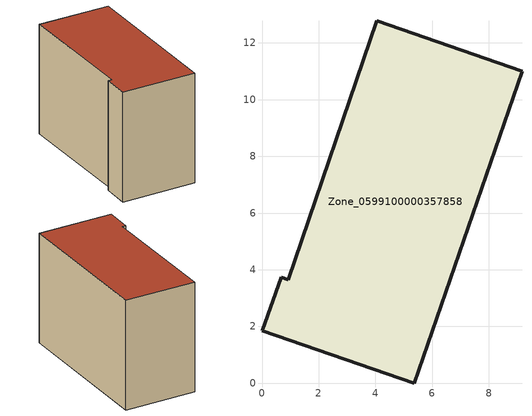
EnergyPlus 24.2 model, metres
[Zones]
Zone_0599100000357858
 floor ground (C_G): 5.36,0 0,1.85 0.68,3.73 0.92,3.65 4.04,12.78 9.17,10.99 z0
 wall outside (C_F): 0,1.85 5.36,0 9.17,10.99 4.04,12.78 0.92,3.65 0.68,3.73 0,1.85 z0:8.39
 roof outside (C_R): 0.68,3.73 0,1.85 5.36,0 9.17,10.99 4.04,12.78 0.92,3.65 z8.39
[BUILDING]
Pand.0599100000357858: North Axis=0; Terrain=City; Loads Convergence Tolerance Value=0.04; Temperature Convergence Tolerance Value=0.4; Solar Distribution=FullExterior; Maximum Number of Warmup Days=25; Minimum Number of Warmup Days=1
[Site:Location]
Rotterdam.The.Hague.AP_ZH_NLD Design_Conditions: Latitude=51.96; Longitude=4.45; Time Zone=1; Elevation=-4.5
[SITE:GROUNDTEMPERATURE:BUILDINGSURFACE]
18, 18, 18, 18, 18, 18, 18, 18, 18, 18, 18, 18
[MATERIAL] Thermal Absorptance=0.9; Solar Absorptance=0.7; Visible Absorptance=0.7
Name | Roughness | Thickness | Conductivity | Density | Specific Heat
G.TI.1992-2005 | MediumSmooth | 0.15 | 0.06 | 540 | 1210
F.TI.1992-2005 | Rough | 0.3 | 0.12 | 1920 | 840
R.TI.1992-2005 | MediumRough | 0.2 | 0.08 | 1500 | 1000
[CONSTRUCTION]
C_G: G.TI.1992-2005
C_F: F.TI.1992-2005
C_R: R.TI.1992-2005
[ZONE]
Zone_0599100000357858: Type=1; Multiplier=1; Ceiling Height=Autocalculate; Volume=Autocalculate; Floor Area=autocalculate; Part of Total Floor Area=Yes
[ZONEINFILTRATION:DESIGNFLOWRATE]
Infil_Zone_0599100000357858: Zone or ZoneList or Space or SpaceList=Zone_0599100000357858; Schedule=AlwaysOn; Design Flow Rate Calculation Method=Flow/Area; Flow Rate per Floor Area=0.0015; Constant Term Coefficient=1; Temperature Term Coefficient=0; Velocity Term Coefficient=0; Velocity Squared Term Coefficient=0
[HVACTEMPLATE:ZONE:IDEALLOADSAIRSYSTEM]
Zone_0599100000357858: Maximum Heating Supply Air Temperature=50; Minimum Cooling Supply Air Temperature=13; Maximum Heating Supply Air Humidity Ratio=0.0156; Minimum Cooling Supply Air Humidity Ratio=0.0077; Heating Limit=NoLimit; Cooling Limit=NoLimit; Dehumidification Control Type=ConstantSensibleHeatRatio; Cooling Sensible Heat Ratio=0.7; Dehumidification Setpoint=60; Humidification Control Type=None; Humidification Setpoint=30; Outdoor Air Method=None; Outdoor Air Flow Rate per Person=0.00944; Outdoor Air Flow Rate per Zone Floor Area=0; Outdoor Air Flow Rate per Zone=0; Demand Controlled Ventilation Type=None; Outdoor Air Economizer Type=NoEconomizer; Heat Recovery Type=None; Sensible Heat Recovery Effectiveness=0.7; Latent Heat Recovery Effectiveness=0.65
[ZONECONTROL:THERMOSTAT]
ThermostatControl_Zone_0599100000357858: Zone or ZoneList=Zone_0599100000357858; Control Type Schedule=DualSetpointControlType; Control 1=Thermostat_Zone_0599100000357858; Temperature Difference Between Cutout And Setpoint=0
[THERMOSTATSETPOINT:DUALSETPOINT]
Thermostat_Zone_0599100000357858: Heating Setpoint Temperature Schedule=HeatingSetpoint_Zone_0599100000357858; Cooling Setpoint Temperature Schedule=CoolingSetpoint_Zone_0599100000357858
[SCHEDULE:COMPACT]
HeatingSetpoint_Zone_0599100000357858: Through: 12/31, For: AllDays, Until: 24:00, 21
CoolingSetpoint_Zone_0599100000357858: Through: 12/31, For: AllDays, Until: 24:00, 24
DualSetpointControlType: Through: 12/31, For: AllDays, Until: 24:00, 4
AlwaysOn: Through: 12/31, For: AllDays, Until: 24:00, 1
